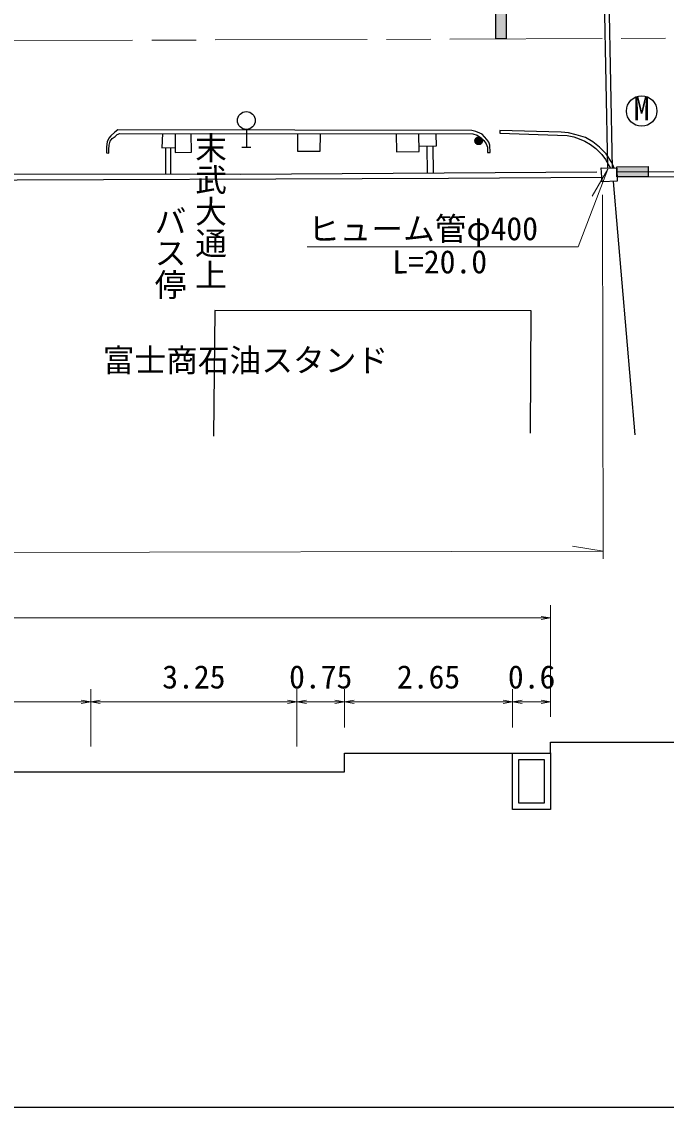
# Model space of a CAD drawing. Units: millimetres at full size, sheet at 1:1000, with parts at other scales. Extents: x -27979035 to 680000, y -218666483 to 380000.
# Drawn here: x 384011 to 434822, y 205000 to 290571 of the extents above; entities that cross this region are included whole.
import ezdxf
from ezdxf.enums import TextEntityAlignment as Align

# ---------------------------------------------------------------- set-up
doc = ezdxf.new("R2010")
doc.units = ezdxf.units.MM
doc.header["$LTSCALE"] = 1000
doc.linetypes.add('CHAIN', pattern=[18.5, 12, -1.5, 3.5, -1.5])
for name, color, linetype, lineweight in [('M-BGD', 7, 'Continuous', 25), ('M-BGD-EXST', 7, 'Continuous', 25), ('M-BMK', 2, 'CHAIN', 13), ('M-STR-HTXT', 7, 'Continuous', 13), ('M-STR-STRC', 7, 'Continuous', 25), ('M-TTL-BAND', 7, 'Continuous', 25)]:
    doc.layers.add(name, color=color, linetype=linetype, lineweight=lineweight)
doc.layers.add('M-BMK-HTXT', color=7, linetype='Continuous')
doc.styles.add('@ＭＳ ゴシック', font='')
doc.styles.add('ＭＳ ゴシック', font='')
doc.styles.get('@ＭＳ ゴシック').set_extended_font_data('@MS Gothic')
doc.styles.get('ＭＳ ゴシック').set_extended_font_data('MS Gothic')

# ---------------------------------------------------------------- blocks, each defined once
blk = doc.blocks.new('open_arrow')
at = {"color": 0, "linetype": 'Continuous', "lineweight": -2}
blk.add_lwpolyline([(7.5, 1.25), (0, 0), (7.5, -1.25)], dxfattribs=at)

msp = doc.modelspace()

# ---------------------------------------------------------------- hatches: boundary and pattern name
at = {"layer": 'M-BGD'}
msp.add_hatch(color=256, dxfattribs=at).paths.add_polyline_path([(420220, 280945, 1), (419850, 281417, 1)])
at = {"layer": 'M-STR-STRC'}
for points in [[(422162, 296051), (421360, 296058), (421387, 289213), (422187, 289216)], [(433406, 278346), (433403, 279146), (430932, 279135), (430936, 278335)]]:
    msp.add_hatch(color=256, dxfattribs=at).paths.add_polyline_path(points)

# ---------------------------------------------------------------- linework, layer by layer
at = {"layer": 'M-BGD'}
for p, q in [((429810, 298976), (430197, 279034)), ((430160, 298982), (430547, 279025)), ((401720, 282085), (401720, 280685)), ((415958, 280746), (415985, 278631)), ((416407, 280754), (416435, 278633)), ((395345, 280638), (395343, 278538)), ((395746, 280651), (395744, 278538)), ((435996, 278733), (430932, 278711)), ((435998, 278333), (430936, 278311)), ((432360, 257998), (430665, 277986)), ((423207, 228975), (423207, 232424)), ((423207, 232424), (425207, 232424)), ((425207, 232424), (425207, 228975)), ((425207, 228975), (423207, 228975))]:
    msp.add_line(p, q, dxfattribs=at)
for points in [[(420946, 280250), (420925, 280836), (420833, 281084), (420684, 281293), (420503, 281506), (420312, 281697), (420116, 281784), (419798, 281919), (419489, 281989), (391601, 282055), (391348, 281876), (391031, 281580), (390879, 281390), (390756, 281108), (390694, 280708), (390682, 280234), (390871, 280211), (390884, 280507), (390903, 280851), (390996, 281167), (391148, 281357), (391370, 281530), (391540, 281677), (391759, 281763), (419562, 281728), (419905, 281621), (420162, 281476), (420438, 281215), (420630, 280933), (420721, 280687), (420717, 280259)], [(430929, 279015), (430939, 277995), (429766, 277959), (429690, 279047)]]:
    msp.add_lwpolyline(points, close=True, dxfattribs=at)
for points in [[(395118, 281759), (395048, 280628), (396117, 280663)], [(396115, 281757), (396118, 280252), (397395, 280287), (397369, 281756)], [(407538, 281743), (407523, 280342), (405780, 280332), (405788, 281745)], [(413533, 281735), (413562, 280319), (415334, 280346), (415327, 281733)], [(416655, 281732), (416679, 280759), (415332, 280735)], [(430723, 279020), (430538, 279471), (430088, 280164), (429547, 280681), (429028, 281093), (428441, 281438), (427727, 281653), (427125, 281803), (426536, 281859), (421707, 281994), (421707, 281780), (427006, 281599), (427522, 281485), (427947, 281342), (428411, 281149), (428854, 280881), (429264, 280567), (429737, 280105), (430041, 279711), (430430, 279028)], [(401370, 280685), (401720, 280685), (402070, 280685)], [(306242, 277972), (318321, 277977), (352323, 277973), (376813, 278074), (417659, 278231), (429742, 278308)], [(429341, 278716), (401252, 278537), (373860, 278544), (350349, 278386), (317302, 278359), (306250, 278319)], [(424108, 258139), (424169, 267768), (399234, 267808), (399120, 257912)], [(309593, 233657), (320207, 233657), (320207, 232994), (323207, 232994), (336957, 232994), (336957, 231441), (340707, 231441), (356957, 231441), (373207, 231441), (389457, 231441), (405707, 231441), (409457, 231441), (409457, 232924), (422707, 232924), (425707, 232924), (425707, 233776), (437415, 233776)], [(425707, 232936), (425707, 228475), (422707, 228475), (422707, 232924)]]:
    msp.add_lwpolyline(points, dxfattribs=at)
for centre, radius in [((401720, 282785), 700), ((420035, 281181), 300)]:
    msp.add_circle(centre, radius, dxfattribs=at)
at = {"layer": 'M-BGD-EXST'}
msp.add_circle((432881, 283531), 1200, dxfattribs=at)
at = {"layer": 'M-BMK'}
msp.add_lwpolyline([(566702, 289420), (466755, 289378), (367079, 289015), (267568, 288334), (167945, 288003), (68342, 287916)], dxfattribs=at)
at = {"layer": 'M-STR-HTXT'}
for p, q in [((430209, 278960), (428987, 276831)), ((429858, 248239), (429794, 276929)), ((429857, 248841), (427431, 249220)), ((306341, 248568), (429857, 248841)), ((425707, 235776), (425707, 244572)), ((425707, 243572), (320207, 243572)), ((389457, 233441), (389457, 237961)), ((405707, 233441), (405707, 237961)), ((409457, 234924), (409457, 237961)), ((422707, 234924), (422707, 237961)), ((425707, 235776), (425707, 237961)), ((373207, 236961), (389457, 236961)), ((389457, 236961), (405707, 236961)), ((405707, 236961), (409457, 236961)), ((409457, 236961), (422707, 236961)), ((425707, 236961), (422707, 236961))]:
    msp.add_line(p, q, dxfattribs=at)
msp.add_lwpolyline([(406509, 272816), (427865, 272813), (430209, 278960)], dxfattribs=at)
at = {"layer": 'M-STR-STRC'}
for points in [[(421387, 289213), (421360, 296058), (422162, 296051), (422187, 289216)], [(433406, 278346), (430936, 278335), (430932, 279135), (433403, 279146)]]:
    msp.add_lwpolyline(points, close=True, dxfattribs=at)
at = {"layer": 'M-TTL-BAND'}
msp.add_line((40000, 205000), (579000, 205000), dxfattribs=at)

# ---------------------------------------------------------------- block references
at = {"layer": 'M-STR-HTXT', "xscale": 100, "yscale": 100, "rotation": 180}
for p in [(425707, 243572), (389457, 236961), (405707, 236961), (409457, 236961), (422707, 236961), (425707, 236961)]:
    msp.add_blockref('open_arrow', p, dxfattribs=at)
at = {"layer": 'M-STR-HTXT', "xscale": 100, "yscale": 100}
for p in [(389457, 236961), (405707, 236961), (409457, 236961), (422707, 236961)]:
    msp.add_blockref('open_arrow', p, dxfattribs=at)

# ---------------------------------------------------------------- texts
at = {"layer": 'M-BGD-EXST', "style": 'ＭＳ ゴシック'}
msp.add_text('M', height=1833, dxfattribs=at).set_placement((432259, 282252), align=Align.BOTTOM_LEFT)
at = {"layer": 'M-BMK-HTXT', "style": '@ＭＳ ゴシック'}
for s, p in [('末武大通上', (397437, 281886)), ('バス停', (394244, 276114))]:
    msp.add_text(s, height=1833, rotation=270, dxfattribs=at).set_placement(p, align=Align.BOTTOM_LEFT)
at = {"layer": 'M-BMK-HTXT', "style": 'ＭＳ ゴシック'}
msp.add_text('富士商石油スタンド', height=1833, dxfattribs=at).set_placement((390396, 262421), align=Align.BOTTOM_LEFT)
at = {"layer": 'M-STR-HTXT', "style": 'ＭＳ ゴシック'}
for s, p in [('ヒューム管φ400', (406577, 272759)), ('L=20.0', (413220, 270172))]:
    msp.add_text(s, height=1833, rotation=0.127, dxfattribs=at).set_placement(p, align=Align.BOTTOM_LEFT)
for s, p in [('3.25', (397582, 237461)), ('0.75', (407582, 237461)), ('2.65', (416082, 237461)), ('0.6', (424207, 237461))]:
    msp.add_text(s, height=1833, dxfattribs=at).set_placement(p, align=Align.BOTTOM_CENTER)

doc.saveas('drawing.dxf')
